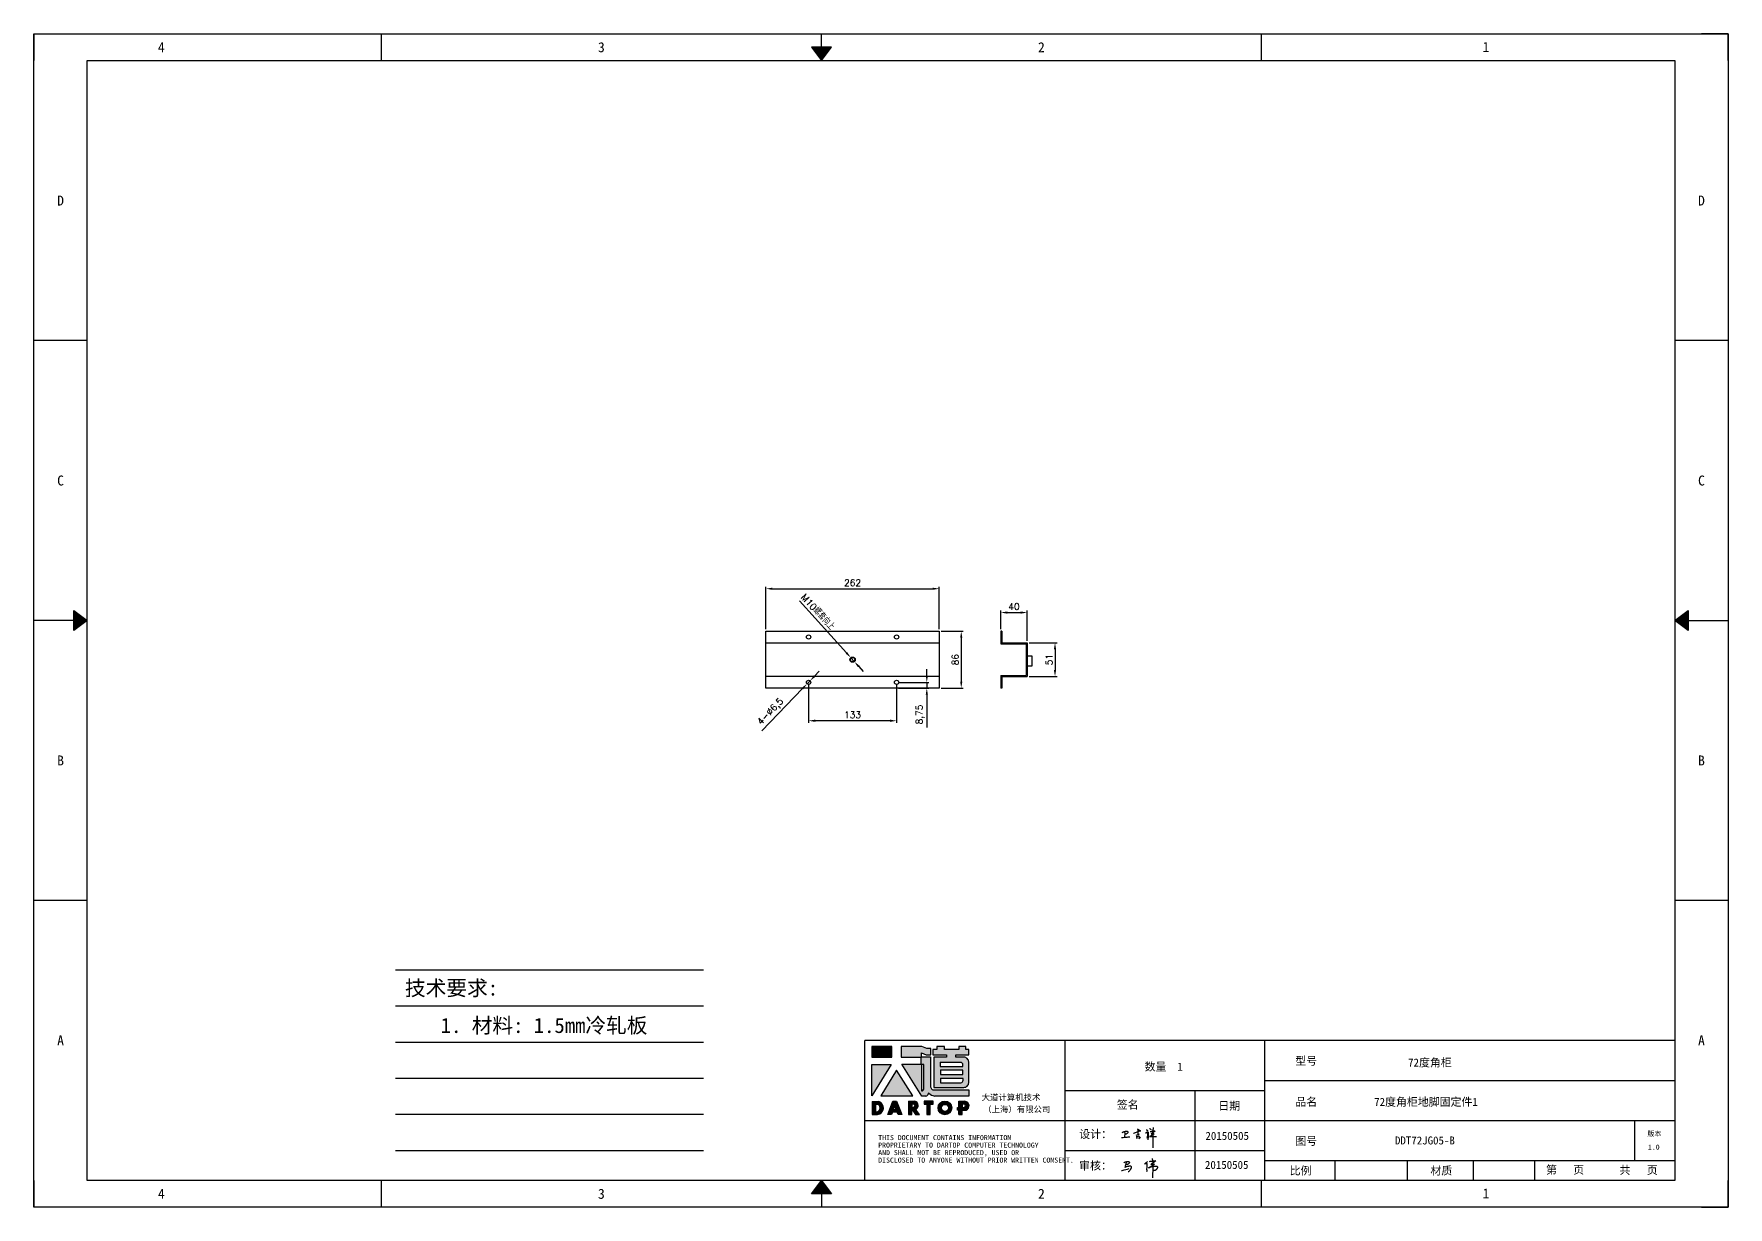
# Model space of a CAD drawing. Header units: millimetres. Extents: x -43476 to -13830, y -16942 to 55335.
# Drawn here: x -31288 to -28728, y 28376 to 30148 of the extents above; entities that cross this region are included whole.
import ezdxf
from ezdxf.enums import TextEntityAlignment as Align

# ---------------------------------------------------------------- set-up
doc = ezdxf.new("R2010")
doc.units = ezdxf.units.MM
doc.linetypes.add('DOT', pattern=[0.25, 0, -0.25])
doc.layers.add('4', color=7, linetype='Continuous')
doc.layers.add('print', color=30, linetype='Continuous')
doc.layers.add('dim', color=2, linetype='Continuous', lineweight=9)
doc.styles.add('Dartop', font='')
doc.styles.add('HZ', font='')
doc.styles.add('hzHT', font='simhei.ttf')
doc.styles.get("Standard").update_dxf_attribs({"font": 'txt', "bigfont": 'gbcbig.shx'})
doc.styles.get('Dartop').set_extended_font_data('FangSong_GB2312')
doc.styles.get('HZ').set_extended_font_data('SimSun')
doc.dimstyles.new('2-small', dxfattribs={"dimtxt": 10, "dimasz": 10, "dimexe": 3, "dimexo": 3, "dimgap": 4, "dimtad": 1, "dimtxsty": 'Standard', "dimcen": 5, "dimadec": 0, "dimazin": 0, "dimtfac": 1, "dimtmove": 0, "dimatfit": 3, "dimfxl": 0, "dimarcsym": 0})

# ---------------------------------------------------------------- blocks, each defined once
blk = doc.blocks.new('*U5')
at = {"color": 254, "linetype": 'Continuous', "extrusion": (0, 0, -1)}
for points in [[(-17, 0.333), (-16.812, 0.25), (-17, 0.5)], [(-17, 0.333), (-17.188, 0.25), (-16.812, 0.25)], [(-17, 0.333), (-17, 0.5), (-17.188, 0.25)]]:
    blk.add_solid(points, dxfattribs=at)
blk = doc.blocks.new('*U4')
at = {"color": 254, "linetype": 'Continuous', "extrusion": (0, 0, -1)}
for points in [[(-33.167, 11), (-33, 11), (-33.25, 11.188)], [(-33.167, 11), (-33.25, 11.188), (-33.25, 10.812)], [(-33.167, 11), (-33.25, 10.812), (-33, 11)]]:
    blk.add_solid(points, dxfattribs=at)
blk = doc.blocks.new('*U6')
at = {"color": 254, "linetype": 'Continuous'}
for points in [[(17, 21.667), (17.188, 21.75), (16.812, 21.75)], [(17, 21.667), (16.812, 21.75), (17, 21.5)], [(17, 21.667), (17, 21.5), (17.188, 21.75)]]:
    blk.add_solid(points, dxfattribs=at)
blk = doc.blocks.new('*U3')
at = {"color": 254, "linetype": 'Continuous', "extrusion": (0, 0, -1)}
for points in [[(-0.833, 11), (-0.75, 10.812), (-0.75, 11.188)], [(-0.833, 11), (-0.75, 11.188), (-1, 11)], [(-0.833, 11), (-1, 11), (-0.75, 10.812)]]:
    blk.add_solid(points, dxfattribs=at)
blk = doc.blocks.new('dadao')
for p, q in [((48, 19.2), (44.9, 10.4)), ((44.9, 10.4), (51.2, 10.4)), ((51.2, 10.4), (48, 19.2))]:
    blk.add_line(p, q)
for points in [[(41.8, 121.6), (41.8, 143.7), (-0.4, 143.7), (-0.4, 121.6), (41.8, 121.6)], [(104.8, 122), (104.8, 130.3), (114.1, 126.3), (124.2, 126.3), (124.2, 139.6), (115.9, 139.6), (105.1, 143.9), (61.5, 143.9)], [(61.7, 144), (61.7, 121.3), (103.9, 121.3)], [(113.4, 38.7), (105.1, 38.7), (63, 106.5), (103.9, 106.5), (103.9, 120.9), (103.9, 121.3)], [(109.7, 53.6), (109.7, 106.2), (104.3, 106.2), (104.3, 50.4), (106.6, 50.4)], [(144.6, 94.4), (144.6, 84.8), (192, 84.8), (192, 94.1), (144.9, 94.1)], [(120.2, 45), (119.5, 45), (119.5, 44.6)], [(0, 28), (0, 0), (11.8, 0)], [(0.1, 28), (14, 28)], [(7.1, 21.8), (7.1, 6.1), (12, 6.1)], [(7.1, 21.8), (11.4, 21.8)], [(76.8, 28.2), (76.8, 0), (84.1, 0), (84.1, 11.1), (91.6, -0.1), (100.3, -0.1), (91.7, 11.1)], [(76.8, 28.2), (90.6, 28.2)], [(84, 22.7), (84, 15.3), (87.2, 15.3)], [(84, 22.7), (87.3, 22.7)], [(183.7, 0), (183.7, 9.6), (180.6, 9.6), (180.6, 14.9), (183.8, 14.9), (183.8, 28.1), (196.1, 28.1), (196.5, 28.1)], [(183.7, 0), (190.9, 0), (190.9, 9.6), (198.8, 9.6)], [(194.9, 22.3), (190.8, 22.3), (190.8, 15), (194.4, 15)]]:
    blk.add_lwpolyline(points)
blk.add_lwpolyline([(137.1, 144.2), (137.1, 137.9), (128.3, 137.9), (128.3, 126.5), (157.3, 126.5), (157.3, 121.5), (130.3, 121.5), (130.3, 57.5), (194.4, 57.5, 0.414214), (204.4, 67.5), (204.4, 111.3, 0.414214), (194.4, 121.3), (177.5, 121.3), (177.5, 126.3), (204.7, 126.3), (204.7, 137.7), (198.2, 137.7), (198.2, 143.9), (183.3, 143.9), (183.3, 138), (153, 138), (153, 144.2), (137.1, 144.2)], format="xyb", close=True)
for points in [[(104.8, 122), (123.4, 122), (123.4, 60, 0.414214), (131.4, 52), (204.8, 52), (204.8, 39.1), (131.7, 39.1)], [(144.3, 110.8), (144.3, 101.8), (192.3, 101.8), (192.3, 105.5, 0.414214), (187.3, 110.5), (144.3, 110.5)], [(144.6, 77), (144.6, 67.5), (187.6, 67.5, 0.414214), (192.6, 72.5), (192.6, 76.4), (144.6, 76.4)]]:
    blk.add_lwpolyline(points, format="xyb")
for points in [[(-0.3, 106.2), (40.4, 106.2), (-0.3, 39.7), (-0.3, 106.2)], [(51.7, 94.1), (18.4, 39.3), (86.2, 39.3)], [(43.8, 28.2), (51.8, 28.2), (62.6, -0.1), (55, -0.1), (53.2, 5), (42.9, 5), (41.1, 0), (33.6, 0)], [(110, 28.1), (110, 21.9), (116, 21.9), (116, -0.1), (123.2, -0.1), (123.2, 22), (129.2, 22), (129.2, 28.1), (110, 28.1)]]:
    blk.add_lwpolyline(points, close=True)
for radius in [14.5, 7.44]:
    blk.add_circle((154.2, 14.2), radius)
for centre, radius, start, end in [((99.2, 60.7), 12.6, 305.6399, 325.969), ((111.6, 46.7), 8.19, 282.9811, 347.6627), ((136, 61.7), 22.9, 226.7358, 259.3209), ((8.5, 13.9), 8.49, 294.2143, 69.7177), ((9.6, 14.2), 14.4, 278.6604, 72.3203), ((86.4, 19), 3.8, 282.527, 76.7196), ((88.6, 19.4), 8.95, 290.6073, 77.2124), ((193.7, 18.7), 3.8, 280.9891, 72.5513), ((195.7, 18.6), 9.51, 288.8959, 85.2442)]:
    blk.add_arc(centre, radius, start, end)
blk = doc.blocks.new('h')
for p, q in [((20768.1, -2360.9), (20773, -2359.1)), ((20769.5, -2366.9), (20769.8, -2370.6)), ((20769.8, -2370.6), (20770.9, -2378)), ((20770.9, -2378), (20771.5, -2370.6)), ((20772.4, -2369.3), (20774.9, -2367.8)), ((20773, -2359.1), (20784.1, -2355.2)), ((20773.3, -2331.8), (20775.3, -2338.7)), ((20789.1, -2340.9), (20773.5, -2331.9)), ((20775.3, -2338.7), (20775.6, -2351.2)), ((20775.6, -2351.2), (20775.5, -2357.3)), ((20782.2, -2369.2), (20780, -2377.1)), ((20780, -2377.1), (20788.3, -2371.3)), ((20780.1, -2366.4), (20780.8, -2366.4)), ((20781.9, -2367.4), (20782.2, -2369.2)), ((20845.7, -2343.5), (20848.4, -2353)), ((20848.9, -2370.3), (20847.9, -2424)), ((20848.4, -2353), (20848.9, -2370.3))]:
    blk.add_line(p, q)
for points in [[(20696.6, -2372.4, 0.002073), (20710.6, -2371.9, 0.016137), (20719.6, -2371.3, 0.008314), (20736.9, -2369.3)], [(20699.1, -2348.2, -0.029745), (20704.6, -2345.4, -0.046842), (20708.4, -2344.2, -0.00919), (20714.3, -2343, -0.018517), (20717.2, -2342.5, -0.037841), (20720.3, -2342.4, -0.039541), (20723.2, -2342.8, -0.149785), (20726, -2344.3, -0.204935), (20726.9, -2346.6, -0.074872), (20726.5, -2348.3, -0.061615), (20725.6, -2350.3, -0.034204), (20723.8, -2352.6, -0.045776), (20722.3, -2354.1, -0.054985), (20720.4, -2355.3, -0.036348), (20717.3, -2356.5, -0.067752), (20715.7, -2356.8, -0.043553), (20713.2, -2356.7)], [(20755, -2351.9, -0.024077), (20759.9, -2350.1, -0.013147), (20768.7, -2346.5, -0.00522), (20775.4, -2344.1, -0.018517), (20777.3, -2343.4, -0.008274), (20786.3, -2341, -0.039541), (20788.3, -2340.8, -0.079216), (20789.4, -2341, -0.204935)], [(20813.5, -2350.1, 0.007348), (20815.9, -2348.7, 0.008421), (20818, -2347.3, 0.009459), (20819.7, -2346.2, -0.016325), (20820.7, -2345.5, -0.173771), (20821.8, -2345.3, -0.085159), (20823.9, -2346, -0.125883), (20826, -2347.9, -0.160659), (20826.6, -2350.1, -0.010447), (20826.5, -2352.3, -0.008247), (20826.2, -2355.1, -0.002698), (20825.3, -2374, 0.001562), (20823.9, -2383.7, 0.016137)], [(20816.8, -2335, -0.053561), (20819.6, -2336.1, -0.075272), (20821.3, -2337.3, -0.005295), (20822.5, -2338.5, -0.009337), (20823.1, -2339.1, -0.026146), (20823.7, -2339.8, -0.016644), (20824.5, -2340.9)], [(20832.1, -2329.2, -0.053561), (20834.9, -2330.3, -0.075272), (20836.7, -2331.5, -0.005295), (20837.8, -2332.6, -0.009337), (20838.5, -2333.3, -0.026146), (20839, -2334, -0.016644), (20839.8, -2335.1)], [(20836, -2343.7, -0.02797), (20842.1, -2342.6, -0.048868), (20845.6, -2342.2, -0.00919), (20851.1, -2341.4, -0.018517), (20853.9, -2341.1, -0.037841), (20856.7, -2341.2, -0.039541), (20859.4, -2341.6, -0.018282), (20840.6, -2354.7, -0.000937)], [(20847.6, -2340.2, 0.021784), (20849.6, -2335.9, 0.028296), (20850.8, -2332.4, 0.008136), (20851.9, -2328.2, 0.028913), (20852.2, -2327, 0.08193), (20852.1, -2325.9, 0.075058), (20851.7, -2324.7, 0.275043)]]:
    blk.add_lwpolyline(points, format="xyb")
for points in [[(20711.3, -2343.5), (20711.3, -2343.5), (20711.5, -2355.8), (20710.7, -2368), (20710.6, -2371.9)], [(20821.5, -2350.6), (20822.4, -2359.2), (20822.2, -2364.9), (20821.7, -2369), (20821.3, -2376.3), (20823.6, -2368.5), (20827.2, -2366.3), (20829.5, -2366.3)], [(20840.6, -2354.7), (20850, -2354.7), (20855, -2354.3), (20845.9, -2361.1), (20840.5, -2364), (20833, -2367.5), (20863.2, -2367.4), (20865.9, -2367.3)]]:
    blk.add_lwpolyline(points)
for centre, radius, start, end in [((20773.7, -2371.2), 2.3, 121.9907, 163.60158), ((20787.5, -2406), 40.3, 100.61827, 108.24823), ((20780.8, -2367.6), 1.15, 9.4675, 90)]:
    blk.add_arc(centre, radius, start, end)
blk = doc.blocks.new('*D167')
at = {"layer": 'Defpoints', "color": 0}
for p in [(-30053.6, 29205.8), (-30048.3, 29199.8)]:
    blk.add_point(p, dxfattribs=at)
at = {"layer": 'dim', "color": 0, "lineweight": -2}
for p, q in [((-30130.9, 29291.6), (-30060.3, 29213.2)), ((-30048.3, 29199.8), (-30053.6, 29205.8)), ((-30041.6, 29192.4), (-30034.9, 29184.9))]:
    blk.add_line(p, q, dxfattribs=at)
at = {"layer": 'dim', "color": 0}
for points in [[(-30059.1, 29214.3), (-30061.5, 29212.1), (-30053.6, 29205.8)], [(-30040.3, 29193.5), (-30042.8, 29191.3), (-30048.3, 29199.8)]]:
    blk.add_solid(points, dxfattribs=at)
at = {"layer": 'dim', "color": 0, "insert": (-30103.4, 29274.9), "char_height": 10, "attachment_point": 5, "rotation": 311.9999}
blk.add_mtext('M10螺套向上', dxfattribs=at)
blk = doc.blocks.new('*D168')
at = {"layer": 'Defpoints', "color": 0, "transparency": 16777216}
for p in [(-29919.9, 29310), (-30181.9, 29245.8), (-29919.9, 29245.8)]:
    blk.add_point(p, dxfattribs=at)
at = {"layer": 'dim', "color": 0, "lineweight": -2, "transparency": 16777216}
for p, q in [((-30181.9, 29248.8), (-30181.9, 29313)), ((-30171.9, 29310), (-29929.9, 29310)), ((-29919.9, 29248.8), (-29919.9, 29313))]:
    blk.add_line(p, q, dxfattribs=at)
at = {"layer": 'dim', "color": 0, "transparency": 16777216}
for points in [[(-30171.9, 29311.6), (-30171.9, 29308.3), (-30181.9, 29310)], [(-29929.9, 29311.6), (-29929.9, 29308.3), (-29919.9, 29310)]]:
    blk.add_solid(points, dxfattribs=at)
at = {"layer": 'dim', "color": 0, "transparency": 16777216, "insert": (-30050.9, 29319), "char_height": 10, "attachment_point": 5}
blk.add_mtext('262', dxfattribs=at)
blk = doc.blocks.new('*D169')
at = {"layer": 'Defpoints', "color": 0, "transparency": 16777216}
for p in [(-29919.9, 29245.8), (-29919.9, 29159.8), (-29886.8, 29159.8)]:
    blk.add_point(p, dxfattribs=at)
at = {"layer": 'dim', "color": 0, "lineweight": -2, "transparency": 16777216}
for p, q in [((-29916.9, 29245.8), (-29883.8, 29245.8)), ((-29886.8, 29235.8), (-29886.8, 29169.8)), ((-29916.9, 29159.8), (-29883.8, 29159.8))]:
    blk.add_line(p, q, dxfattribs=at)
at = {"layer": 'dim', "color": 0, "transparency": 16777216}
for points in [[(-29888.4, 29235.8), (-29885.1, 29235.8), (-29886.8, 29245.8)], [(-29888.4, 29169.8), (-29885.1, 29169.8), (-29886.8, 29159.8)]]:
    blk.add_solid(points, dxfattribs=at)
at = {"layer": 'dim', "color": 0, "transparency": 16777216, "insert": (-29895.8, 29202.8), "char_height": 10, "attachment_point": 5, "rotation": 90}
blk.add_mtext('86', dxfattribs=at)
blk = doc.blocks.new('*D170')
at = {"layer": 'Defpoints', "color": 0, "transparency": 16777216}
for p in [(-29787.1, 29228.3), (-29787.1, 29177.3), (-29745.1, 29177.3)]:
    blk.add_point(p, dxfattribs=at)
at = {"layer": 'dim', "color": 0, "lineweight": -2, "transparency": 16777216}
for p, q in [((-29784.1, 29228.3), (-29742.1, 29228.3)), ((-29745.1, 29218.3), (-29745.1, 29187.3)), ((-29784.1, 29177.3), (-29742.1, 29177.3))]:
    blk.add_line(p, q, dxfattribs=at)
at = {"layer": 'dim', "color": 0, "transparency": 16777216}
for points in [[(-29746.8, 29218.3), (-29743.4, 29218.3), (-29745.1, 29228.3)], [(-29746.8, 29187.3), (-29743.4, 29187.3), (-29745.1, 29177.3)]]:
    blk.add_solid(points, dxfattribs=at)
at = {"layer": 'dim', "color": 0, "transparency": 16777216, "insert": (-29754.1, 29202.8), "char_height": 10, "attachment_point": 5, "rotation": 90}
blk.add_mtext('51', dxfattribs=at)
blk = doc.blocks.new('*D171')
at = {"layer": 'Defpoints', "color": 0, "transparency": 16777216}
for p in [(-29787.1, 29274), (-29827.1, 29245.8), (-29787.1, 29228.3)]:
    blk.add_point(p, dxfattribs=at)
at = {"layer": 'dim', "color": 0, "lineweight": -2, "transparency": 16777216}
for p, q in [((-29827.1, 29248.8), (-29827.1, 29277)), ((-29817.1, 29274), (-29797.1, 29274)), ((-29787.1, 29231.3), (-29787.1, 29277))]:
    blk.add_line(p, q, dxfattribs=at)
at = {"layer": 'dim', "color": 0, "transparency": 16777216}
for points in [[(-29817.1, 29275.7), (-29817.1, 29272.3), (-29827.1, 29274)], [(-29797.1, 29275.7), (-29797.1, 29272.3), (-29787.1, 29274)]]:
    blk.add_solid(points, dxfattribs=at)
at = {"layer": 'dim', "color": 0, "transparency": 16777216, "insert": (-29807.1, 29283), "char_height": 10, "attachment_point": 5}
blk.add_mtext('40', dxfattribs=at)
blk = doc.blocks.new('*D172')
at = {"layer": 'Defpoints', "color": 0, "transparency": 16777216}
for p in [(-30117.4, 29168.5), (-29984.4, 29168.5), (-30117.4, 29110.5)]:
    blk.add_point(p, dxfattribs=at)
at = {"layer": 'dim', "color": 0, "lineweight": -2, "transparency": 16777216}
for p, q in [((-30117.4, 29165.5), (-30117.4, 29107.5)), ((-29984.4, 29165.5), (-29984.4, 29107.5)), ((-29994.4, 29110.5), (-30107.4, 29110.5))]:
    blk.add_line(p, q, dxfattribs=at)
at = {"layer": 'dim', "color": 0, "transparency": 16777216}
for points in [[(-30107.4, 29112.2), (-30107.4, 29108.8), (-30117.4, 29110.5)], [(-29994.4, 29112.2), (-29994.4, 29108.8), (-29984.4, 29110.5)]]:
    blk.add_solid(points, dxfattribs=at)
at = {"layer": 'dim', "color": 0, "transparency": 16777216, "insert": (-30050.9, 29119.5), "char_height": 10, "attachment_point": 5}
blk.add_mtext('133', dxfattribs=at)
blk = doc.blocks.new('*D173')
at = {"layer": 'Defpoints', "color": 0, "transparency": 16777216}
for p in [(-29984.4, 29168.5), (-29984.4, 29159.8), (-29938.8, 29159.8)]:
    blk.add_point(p, dxfattribs=at)
at = {"layer": 'dim', "color": 0, "lineweight": -2, "transparency": 16777216}
for p, q in [((-29938.8, 29178.5), (-29938.8, 29188.5)), ((-29981.4, 29168.5), (-29935.8, 29168.5)), ((-29981.4, 29159.8), (-29935.8, 29159.8)), ((-29938.8, 29168.5), (-29938.8, 29159.8)), ((-29938.8, 29149.8), (-29938.8, 29100.1))]:
    blk.add_line(p, q, dxfattribs=at)
at = {"layer": 'dim', "color": 0, "transparency": 16777216}
for points in [[(-29940.4, 29178.5), (-29937.1, 29178.5), (-29938.8, 29168.5)], [(-29940.4, 29149.8), (-29937.1, 29149.8), (-29938.8, 29159.8)]]:
    blk.add_solid(points, dxfattribs=at)
at = {"layer": 'dim', "color": 0, "transparency": 16777216, "insert": (-29948.6, 29119.9), "char_height": 10, "attachment_point": 5, "rotation": 90}
blk.add_mtext('8,75', dxfattribs=at)
blk = doc.blocks.new('*D174')
at = {"layer": 'Defpoints', "color": 0}
for p in [(-30119.7, 29166.2), (-30115.2, 29170.9)]:
    blk.add_point(p, dxfattribs=at)
at = {"layer": 'dim', "color": 0, "lineweight": -2}
for p, q in [((-30108.2, 29178.1), (-30101.3, 29185.2)), ((-30188.1, 29095.5), (-30126.7, 29159)), ((-30115.2, 29170.9), (-30119.7, 29166.2))]:
    blk.add_line(p, q, dxfattribs=at)
at = {"layer": 'dim', "color": 0}
for points in [[(-30109.4, 29179.2), (-30107, 29176.9), (-30115.2, 29170.9)], [(-30127.9, 29160.2), (-30125.5, 29157.8), (-30119.7, 29166.2)]]:
    blk.add_solid(points, dxfattribs=at)
at = {"layer": 'dim', "color": 0, "insert": (-30174.4, 29123.8), "char_height": 10, "attachment_point": 5, "rotation": 45.9403}
blk.add_mtext('4-∅6,5', dxfattribs=at)

msp = doc.modelspace()

# ---------------------------------------------------------------- hatches: boundary and pattern name
for points in [[(-29991.618, 28618.084), (-30021.753, 28618.084), (-30021.753, 28602.339), (-29991.618, 28602.339)], [(-29992.588, 28591.324), (-30021.672, 28591.324), (-30021.672, 28543.837)], [(-29984.526, 28582.706), (-30008.301, 28543.521), (-29959.889, 28543.521)], [(-29929.15, 28535.503), (-29942.908, 28535.503), (-29942.908, 28531.138), (-29938.616, 28531.138), (-29938.616, 28515.409), (-29933.476, 28515.409), (-29933.476, 28531.149), (-29929.15, 28531.149)]]:
    msp.add_hatch(color=0).paths.add_polyline_path(points)
h = msp.add_hatch(color=0)
h.paths.add_polyline_path([(-29946.584, 28608.515), (-29939.933, 28605.642), (-29932.743, 28605.642), (-29932.743, 28615.159), (-29938.675, 28615.159), (-29946.404, 28618.211), (-29977.379, 28618.211), (-29977.379, 28602.116), (-29947.241, 28602.116), (-29947.241, 28601.791), (-29947.241, 28591.504), (-29976.466, 28591.504), (-29946.406, 28543.128), (-29940.454, 28543.128, 0.27937482), (-29936.109, 28547.353), (-29936.109, 28547.576), (-29935.584, 28547.576, 0.14314537), (-29927.389, 28543.406), (-29875.155, 28543.406), (-29875.155, 28552.58), (-29927.611, 28552.58, -0.41421356), (-29933.325, 28558.294), (-29933.325, 28602.625), (-29946.584, 28602.625)])
h.paths.add_polyline_path([(-29946.938, 28591.298), (-29943.108, 28591.298), (-29943.108, 28553.751, -0.08893574), (-29945.327, 28551.468), (-29946.951, 28551.468)], flags=16)
h = msp.add_hatch(color=0)
h.paths.add_polyline_path([(-29875.245, 28613.826), (-29879.893, 28613.826), (-29879.893, 28618.247), (-29890.515, 28618.247), (-29890.515, 28614.047), (-29912.203, 28614.047), (-29912.203, 28618.468), (-29923.561, 28618.468), (-29923.561, 28613.966), (-29929.837, 28613.966), (-29929.837, 28605.815), (-29909.126, 28605.815), (-29909.126, 28602.21), (-29928.425, 28602.21), (-29928.425, 28556.571), (-29882.609, 28556.571, 0.41421356), (-29875.467, 28563.713), (-29875.467, 28594.968, 0.41421356), (-29882.609, 28602.11), (-29894.72, 28602.11), (-29894.72, 28605.647), (-29875.245, 28605.647)])
h.paths.add_polyline_path([(-29887.668, 28594.373, -0.41421356), (-29884.097, 28590.802), (-29884.097, 28588.183), (-29918.4, 28588.183), (-29918.4, 28594.373)], flags=16)
h.paths.add_polyline_path([(-29884.319, 28582.656), (-29884.319, 28576.024), (-29918.178, 28576.024), (-29918.178, 28582.656)], flags=16)
h.paths.add_polyline_path([(-29883.877, 28570.056), (-29883.877, 28567.216, -0.41421356), (-29887.448, 28563.645), (-29918.178, 28563.645), (-29918.178, 28570.056)], flags=16)
h = msp.add_hatch(color=0)
h.paths.add_polyline_path([(-30011.481, 28535.432), (-30021.458, 28535.432), (-30021.458, 28515.469), (-30013.055, 28515.469, 0.79301591)])
h.paths.add_polyline_path([(-30012.907, 28519.841), (-30016.396, 28519.841), (-30016.396, 28531.06), (-30013.292, 28531.06, -0.67136089)], flags=16)
h = msp.add_hatch(color=0)
h.paths.add_polyline_path([(-29984.451, 28535.596), (-29990.145, 28535.596), (-29997.468, 28515.447), (-29992.074, 28515.447), (-29990.805, 28519.018), (-29983.498, 28519.018), (-29982.201, 28515.404), (-29976.764, 28515.404)])
h.paths.add_polyline_path([(-29984.894, 28522.867), (-29989.422, 28522.867), (-29987.199, 28529.198)], flags=16)
h = msp.add_hatch(color=0)
h.paths.add_polyline_path([(-29956.773, 28535.582), (-29966.586, 28535.582), (-29966.586, 28515.436), (-29961.401, 28515.436), (-29961.401, 28523.423), (-29956.07, 28515.364), (-29949.804, 28515.364), (-29955.938, 28523.372, 0.74405494)])
h.paths.add_polyline_path([(-29961.448, 28526.404), (-29961.448, 28531.695), (-29959.13, 28531.695, -0.79680897), (-29959.165, 28526.404)], flags=16)
h = msp.add_hatch(color=0)
h.paths.add_polyline_path([(-29921.671, 28525.582, 1), (-29900.984, 28525.582, 1)])
h.paths.add_polyline_path([(-29906.014, 28525.582, -1), (-29916.641, 28525.582, -1)], flags=16)
h = msp.add_hatch(color=0)
h.paths.add_polyline_path([(-29881.143, 28535.534), (-29881.44, 28535.534), (-29890.188, 28535.534), (-29890.188, 28526.132), (-29892.509, 28526.132), (-29892.509, 28522.316), (-29890.226, 28522.316), (-29890.226, 28515.472), (-29885.119, 28515.472), (-29885.119, 28522.343), (-29879.507, 28522.343, 0.81230381)])
h.paths.add_polyline_path([(-29885.194, 28526.158), (-29885.194, 28531.417), (-29882.288, 28531.417, -0.77821343), (-29882.585, 28526.158)], flags=16)

# ---------------------------------------------------------------- linework, layer by layer
at = {"color": 0, "linetype": 'DOT'}
for p, q in [((-31287.715, 30148.314), (-28768.542, 30148.314)), ((-31287.715, 28415.928), (-31287.715, 30108.026)), ((-28728.254, 30108.026), (-28728.254, 28415.928)), ((-28768.542, 28375.64), (-31287.715, 28375.64))]:
    msp.add_line(p, q, dxfattribs=at)
at = {"color": 0}
for p, q in [((-31287.715, 30148.314), (-31287.715, 30108.026)), ((-30762.801, 30108.026), (-30762.801, 30148.314)), ((-30098.048, 30128.17), (-30098.048, 30148.314)), ((-29433.295, 30108.026), (-29433.295, 30148.314)), ((-28728.254, 30148.314), (-28768.542, 30148.314)), ((-28728.254, 30108.026), (-28728.254, 30148.314)), ((-31207.139, 28415.928), (-31207.139, 30108.026)), ((-31207.139, 30108.026), (-28808.83, 30108.026)), ((-28808.83, 30108.026), (-28808.83, 28415.928)), ((-31207.139, 29685.001), (-31287.715, 29685.001)), ((-28728.254, 29685.001), (-28808.83, 29685.001)), ((-31227.283, 29261.977), (-31287.715, 29261.977)), ((-28788.686, 29261.977), (-28728.254, 29261.977)), ((-31207.139, 28838.952), (-31287.715, 28838.952)), ((-28728.254, 28838.952), (-28808.83, 28838.952)), ((-28808.83, 28627.44), (-30032.58, 28627.44)), ((-30032.58, 28415.928), (-30032.58, 28627.44)), ((-29730.42, 28627.44), (-29730.42, 28415.928)), ((-29428.259, 28415.928), (-29428.259, 28627.44)), ((-29428.259, 28567.008), (-28808.83, 28567.008)), ((-29730.42, 28551.9), (-29428.259, 28551.9)), ((-29534.015, 28551.9), (-29534.015, 28415.928)), ((-30032.58, 28506.576), (-29730.42, 28506.576)), ((-29730.42, 28506.576), (-28808.83, 28506.576)), ((-28869.262, 28446.144), (-28869.262, 28506.576)), ((-29730.42, 28461.252), (-29428.259, 28461.252)), ((-29428.259, 28446.144), (-28808.83, 28446.144)), ((-29321.952, 28415.928), (-29321.952, 28446.144)), ((-29212.395, 28415.928), (-29212.395, 28446.144)), ((-29112.797, 28415.928), (-29112.797, 28446.144)), ((-29020.343, 28415.928), (-29020.343, 28446.144)), ((-31287.715, 28415.928), (-31287.715, 28375.64)), ((-28808.83, 28415.928), (-31207.139, 28415.928)), ((-30762.801, 28375.64), (-30762.801, 28415.928)), ((-29433.295, 28375.64), (-29433.295, 28415.928)), ((-28728.254, 28375.64), (-28728.254, 28415.928)), ((-30098.048, 28395.784), (-30098.048, 28375.64)), ((-28768.542, 28375.64), (-28728.254, 28375.64))]:
    msp.add_line(p, q, dxfattribs=at)
for p, q in [((-30181.94, 29245.779), (-29919.94, 29245.779)), ((-30181.94, 29159.779), (-30181.94, 29245.779)), ((-29919.94, 29245.779), (-29919.94, 29159.779)), ((-29827.079, 29245.779), (-29827.079, 29226.779)), ((-29825.579, 29245.779), (-29827.079, 29245.779)), ((-29825.579, 29245.779), (-29825.579, 29228.279)), ((-30181.94, 29228.279), (-29919.94, 29228.279)), ((-29827.079, 29226.779), (-29788.579, 29226.779)), ((-29825.579, 29228.279), (-29787.079, 29228.279)), ((-29788.579, 29226.779), (-29788.579, 29178.779)), ((-29787.079, 29228.279), (-29787.079, 29177.279)), ((-29827.079, 29178.779), (-29827.079, 29159.779)), ((-29827.079, 29178.779), (-29788.579, 29178.779)), ((-29919.94, 29177.279), (-30181.94, 29177.279)), ((-29919.94, 29159.779), (-30181.94, 29159.779)), ((-29825.579, 29159.779), (-29827.079, 29159.779)), ((-29825.579, 29177.279), (-29787.079, 29177.279)), ((-29825.579, 29177.279), (-29825.579, 29159.779)), ((-29600.655, 28436.594), (-29603.624, 28434.987)), ((-29598.518, 28437.735), (-29600.655, 28436.594)), ((-29600.532, 28440.138), (-29596.757, 28440.138)), ((-29594.744, 28440.321), (-29598.518, 28437.735)), ((-29598.382, 28449.098), (-29597.515, 28441.856)), ((-29597.374, 28436.509), (-29597.694, 28419.87)), ((-29597.515, 28441.856), (-29597.374, 28436.509)), ((-29596.757, 28440.138), (-29594.744, 28440.321))]:
    msp.add_line(p, q)
for points in [[(-30098.048, 30108.026), (-30082.94, 30128.17), (-30113.156, 30128.17), (-30098.048, 30108.026)], [(-31207.139, 29261.977), (-31227.283, 29246.869), (-31227.283, 29277.085), (-31207.139, 29261.977)], [(-28808.83, 29261.977), (-28788.686, 29277.085), (-28788.686, 29246.869), (-28808.83, 29261.977)], [(-30098.048, 28415.928), (-30082.94, 28395.784), (-30113.156, 28395.784), (-30098.048, 28415.928)]]:
    msp.add_lwpolyline(points, close=True, dxfattribs=at)
msp.add_lwpolyline([(-29787.079, 29208.679), (-29779.882, 29208.679), (-29779.882, 29192.74), (-29787.079, 29192.74)], close=True)
for points in [[(-29641.357, 28442.75, -0.02974503), (-29639.629, 28443.616, -0.04684215), (-29638.46, 28443.992, -0.00919025), (-29636.635, 28444.361, -0.01851715), (-29635.72, 28444.493, -0.03784064), (-29634.776, 28444.523, -0.03954126), (-29633.879, 28444.412, -0.14978519), (-29633.003, 28443.933, -0.20493524), (-29632.734, 28443.24, -0.07487171), (-29632.836, 28442.692, -0.06161465), (-29633.134, 28442.086, -0.0342039), (-29633.675, 28441.373, -0.04577587), (-29634.159, 28440.911, -0.05498501), (-29634.743, 28440.543, -0.03634791), (-29635.713, 28440.158, -0.06775206), (-29636.198, 28440.074, -0.04355337), (-29636.961, 28440.113)], [(-29603.624, 28434.987, -0.02974503), (-29600.929, 28436.337, -0.04684215), (-29599.105, 28436.924, -0.00919025), (-29596.258, 28437.499, -0.01851715), (-29594.831, 28437.706, -0.03784064), (-29593.358, 28437.752, -0.03954126), (-29591.958, 28437.579, -0.14978519), (-29590.591, 28436.832, -0.20493524), (-29590.173, 28435.75, -0.07487171), (-29590.332, 28434.896, -0.06161465), (-29590.797, 28433.951, -0.0342039), (-29591.64, 28432.838, -0.04577587), (-29592.394, 28432.117, -0.05498501), (-29593.307, 28431.544, -0.03634791), (-29594.819, 28430.942, -0.06775206), (-29595.576, 28430.812, -0.04355337), (-29596.766, 28430.873)], [(-29602.386, 28444.592, -0.02797026), (-29599.945, 28445.043, -0.04886788), (-29598.53, 28445.194, -0.00919025), (-29596.305, 28445.523, -0.01851715), (-29595.193, 28445.625, -0.03784064), (-29594.053, 28445.601, -0.03954126), (-29592.977, 28445.41, -0.01828189), (-29600.532, 28440.138, -0.0009369)]]:
    msp.add_lwpolyline(points, format="xyb")
msp.add_lwpolyline([(-29637.549, 28444.185), (-29637.549, 28444.185), (-29638.127, 28440.645), (-29639.077, 28437.316), (-29639.699, 28435.274)])
for centre, radius in [((-30117.44, 29237.029), 3.25), ((-29984.44, 29237.029), 3.25), ((-30050.94, 29202.779), 4), ((-30050.94, 29202.779), 3.333), ((-30117.44, 29168.529), 3.25), ((-29984.44, 29168.529), 3.25)]:
    msp.add_circle(centre, radius)
for centre, radius, start, end in [((-29629.941, 28418.385), 19.504, 113.202449, 120.017497), ((-29634.519, 28429.064), 7.885, 102.47486, 113.202449), ((-29623.094, 28377.419), 60.779, 100.36867, 102.47486), ((-29631.337, 28422.472), 14.979, 96.125337, 100.36867), ((-29632.135, 28429.909), 7.499, 87.457037, 96.125337), ((-29632.107, 28430.538), 6.87, 78.399567, 87.457037), ((-29631.137, 28435.264), 2.045, 44.324655, 78.399567), ((-29630.486, 28435.9), 1.134, 357.998393, 44.324655), ((-29631.594, 28435.939), 2.243, 340.871018, 357.998393), ((-29624.512, 28466.716), 29.831, 299.265464, 300.9495), ((-29556.931, 28216.667), 230.333, 102.46592, 103.2053), ((-29713.896, 28552.007), 152.514, 313.366132, 315.296084), ((-29606.629, 28440.596), 0.975, 52.375745, 91.291159), ((-30464.421, 28468.263), 858.927, 357.565664, 358.057278), ((-29606.963, 28440.748), 1.118, 357.196828, 33.705179), ((-29632.118, 28442.394), 26.332, 352.912546, 354.802684), ((-29622.24, 28441.496), 16.413, 354.802684, 357.196828), ((-29645.776, 28437.129), 6.385, 281.076982, 291.212632), ((-29786.178, 29007.032), 593.276, 283.91895, 284.971512), ((-29635.789, 28434.139), 5.03, 283.816254, 294.030509), ((-29634.716, 28431.651), 2.32, 294.836428, 309.901134), ((-29665.646, 28460.187), 44.385, 316.919563, 320.58866), ((-29640.495, 28438.626), 11.285, 324.094808, 331.378357), ((-29631.736, 28434.198), 1.508, 319.573073, 337.48549), ((-29635.889, 28437.516), 6.777, 324.910666, 333.348429), ((-29632.593, 28436.285), 3.301, 326.76781, 340.871018), ((-29124.93, 28359.073), 486.8, 171.410173, 171.768083)]:
    msp.add_arc(centre, radius, start, end)
at = {"layer": 'Defpoints'}
for p, q in [((-30741.25, 28734.275), (-30276.213, 28734.275)), ((-30741.25, 28679.675), (-30276.213, 28679.675)), ((-30741.25, 28679.675), (-30276.213, 28679.675)), ((-30741.25, 28625.075), (-30276.213, 28625.075)), ((-30741.25, 28570.475), (-30276.213, 28570.475)), ((-30741.25, 28515.875), (-30276.213, 28515.875)), ((-30741.25, 28461.275), (-30276.213, 28461.275))]:
    msp.add_line(p, q, dxfattribs=at)
at = {"layer": 'print'}
msp.add_lwpolyline([(-31287.715, 30148.314), (-28728.254, 30148.314), (-28728.254, 28375.64), (-31287.715, 28375.64)], close=True, dxfattribs=at)

# ---------------------------------------------------------------- block references
at = {"color": 0, "linetype": 'Continuous', "xscale": 80.57610619627711, "yscale": 80.57610619687368, "zscale": 80.57610619687446}
for name, p in [('*U6', (-31467.842, 28375.64)), ('*U3', (-31287.715, 28375.64)), ('*U4', (-31467.842, 28375.64)), ('*U5', (-31467.842, 28375.64))]:
    msp.add_blockref(name, p, dxfattribs=at)
at = {"color": 0}
for name, p, xscale, yscale, zscale in [('dadao', (-30021.458, 28515.469), 0.7141973048657924, 0.7141973049202118, 0.7141973049268417), ('h', (-36058.24, 29216.175), 0.3098964079397265, 0.3098964079412326, 0.3098964079411201)]:
    msp.add_blockref(name, p, dxfattribs=dict(at, xscale=xscale, yscale=yscale, zscale=zscale))

# ---------------------------------------------------------------- texts
for s, height, style, p in [('4', 15.108, 'Dartop', (-31095.177, 30128.17)), ('3', 15.108, 'Dartop', (-30430.425, 30128.17)), ('2', 15.108, 'Dartop', (-29765.672, 30128.17)), ('1', 15.108, 'Dartop', (-29094.032, 30128.649)), ('D', 15.108, 'Dartop', (-31247.427, 29896.514)), ('D', 15.108, 'Dartop', (-28768.542, 29896.514)), ('C', 15.108, 'Dartop', (-31247.427, 29473.489)), ('C', 15.108, 'Dartop', (-28768.542, 29473.489)), ('B', 15.108, 'Dartop', (-31247.427, 29050.465)), ('B', 15.108, 'Dartop', (-28768.542, 29050.465)), ('A', 15.108, 'Dartop', (-31247.427, 28627.44)), ('A', 15.108, 'Dartop', (-28768.542, 28627.44)), ('数量  1', 12.0864, 'hzHT', (-29580.964, 28587.821)), ('型号', 12.0864, 'hzHT', (-29365.552, 28596.696)), ('72度角柜', 12.0864, 'hzHT', (-29178.728, 28594.046)), ('签名', 12.0864, 'hzHT', (-29635.257, 28530.221)), ('品名', 12.0864, 'hzHT', (-29365.552, 28534.65)), ('72度角柜地脚固定件1', 12.08642, 'hzHT', (-29184.629, 28534.65)), ('日期', 12.0864, 'hzHT', (-29481.895, 28528.734)), ('20150505', 12.0864, 'hzHT', (-29484.997, 28483.295)), ('版本', 7.554, 'hzHT', (-28839.629, 28486.522)), ('图号', 12.0864, 'hzHT', (-29365.552, 28475.573)), ('DDT72JG05-B', 12.08642, 'hzHT', (-29186.319, 28476.361)), ('1.0', 7.554, 'Dartop', (-28840.537, 28466.333)), ('20150505', 12.0864, 'hzHT', (-29485.717, 28439.44)), ('比例', 12.0864, 'hzHT', (-29373.98, 28430.721)), ('材质', 12.0864, 'hzHT', (-29161.48, 28430.721)), ('第   页', 12.0864, 'hzHT', (-28974.512, 28431.975)), ('共   页', 12.0864, 'hzHT', (-28863.488, 28431.535)), ('4', 15.108, 'Dartop', (-31095.177, 28395.784)), ('3', 15.108, 'Dartop', (-30430.425, 28395.784)), ('2', 15.108, 'Dartop', (-29765.672, 28395.784)), ('1', 15.108, 'Dartop', (-29094.032, 28396.263))]:
    msp.add_text(s, height=height, dxfattribs=dict(at, style=style)).set_placement(p, align=Align.MIDDLE_CENTER)
at = {"style": 'HZ'}
for s, p in [('技术要求:', (-30656.796, 28706.719)), ('1. 材料: 1.5mm冷轧板', (-30516.928, 28650.232))]:
    msp.add_text(s, height=22.932, dxfattribs=at).set_placement(p, align=Align.MIDDLE_CENTER)
at = {"color": 0, "style": 'hzHT'}
for s, height, p in [('设计：', 12.0864, (-29708.475, 28479.865)), ('AND SHALL NOT BE REPRODUCED, USED OR', 7.55401, (-30012.186, 28454.227)), ('THIS DOCUMENT CONTAINS INFORMATION', 7.55401, (-30012.186, 28476.889)), ('PROPRIETARY TO DARTOP COMPUTER TECHNOLOGY', 7.55401, (-30012.186, 28465.558)), ('DISCLOSED TO ANYONE WITHOUT PRIOR WRITTEN CONSENT.', 7.55401, (-30012.186, 28442.896)), ('审核：', 12.0864, (-29708.654, 28432.271))]:
    msp.add_text(s, height=height, dxfattribs=at).set_placement(p)
at = {"layer": '4', "color": 0, "style": 'hzHT'}
for s, p in [('大道计算机技术', (-29855.948, 28536.889)), ('（上海）有限公司', (-29853.667, 28518.822))]:
    msp.add_text(s, height=9.0648, dxfattribs=at).set_placement(p)

# ---------------------------------------------------------------- dimensions: what is measured, and where the dimension line sits
at = {"layer": 'dim'}
dim = msp.add_linear_dim(base=(-29919.94, 29309.966), p1=(-30181.94, 29245.779), p2=(-29919.94, 29245.779), dimstyle='2-small', override={"dimpost": '\\X'}, dxfattribs=at)
dim.commit()
dim.dimension.update_dxf_attribs({"geometry": '*D168', "text_midpoint": (-30050.94, 29309.966), "dimtype": 160})
for p1, p2, text, picture, middle in [((-30048.264, 29199.806), (-30053.617, 29205.751), 'M10螺套向上', '*D167', (-30110.275, 29268.677)), ((-30115.18, 29170.864), (-30119.7, 29166.193), '4-<>', '*D174', (-30167.372, 29116.931))]:
    dim = msp.add_diameter_dim_2p(p1=p1, p2=p2, text=text, dimstyle='2-small', override={"dimpost": '\\X'}, dxfattribs=at)
    dim.commit()
    dim.dimension.update_dxf_attribs({"geometry": picture, "text_midpoint": middle, "dimtype": 163})
for base, p1, p2, picture, middle in [((-29787.079, 29274.001), (-29827.079, 29245.779), (-29787.079, 29228.279), '*D171', (-29807.079, 29283.001)), ((-30117.44, 29110.488), (-29984.44, 29168.529), (-30117.44, 29168.529), '*D172', (-30050.94, 29119.488))]:
    dim = msp.add_linear_dim(base=base, p1=p1, p2=p2, dimstyle='2-small', override={"dimpost": '\\X'}, dxfattribs=at)
    dim.commit()
    dim.dimension.update_dxf_attribs({"geometry": picture, "text_midpoint": middle})
for base, p1, p2, picture, middle in [((-29886.774, 29159.779), (-29919.94, 29245.779), (-29919.94, 29159.779), '*D169', (-29895.774, 29202.779)), ((-29745.087, 29177.279), (-29787.079, 29228.279), (-29787.079, 29177.279), '*D170', (-29754.087, 29202.779)), ((-29938.759, 29159.779), (-29984.44, 29168.529), (-29984.44, 29159.779), '*D173', (-29948.592, 29119.946))]:
    dim = msp.add_linear_dim(base=base, p1=p1, p2=p2, angle=90, dimstyle='2-small', override={"dimpost": '\\X'}, dxfattribs=at)
    dim.commit()
    dim.dimension.update_dxf_attribs({"geometry": picture, "text_midpoint": middle})

doc.saveas('drawing.dxf')
